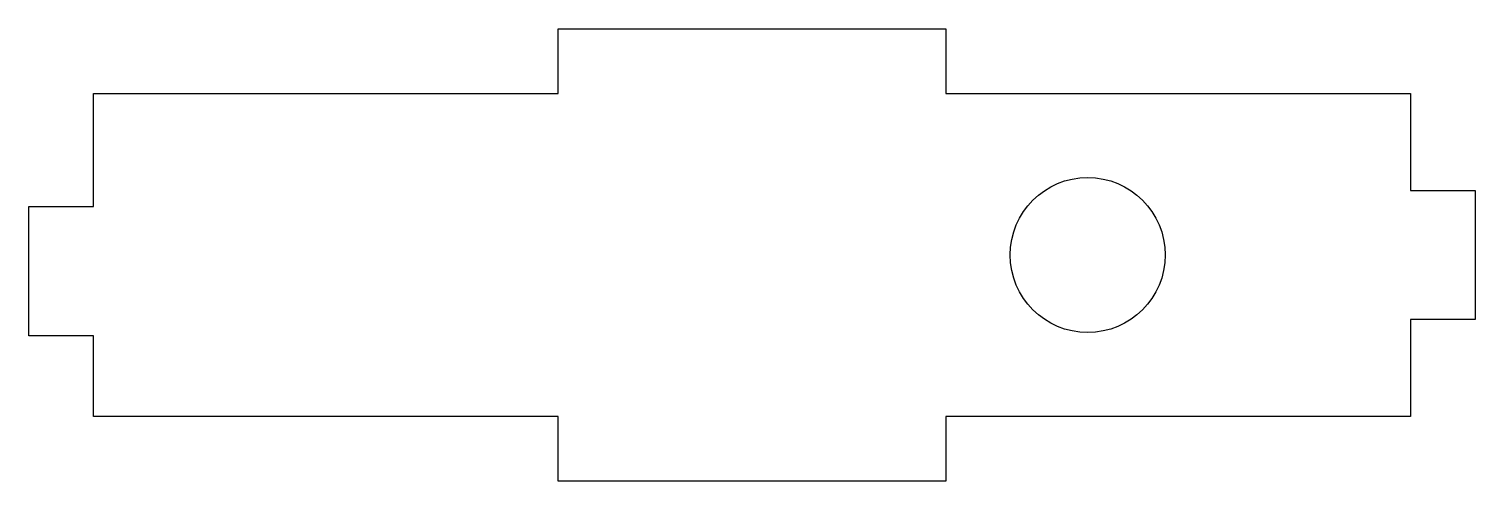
# Model space of a CAD drawing. Header units: millimetres. Extents: x -79.3 to -23.3, y -12.5 to 5.
import ezdxf

# ---------------------------------------------------------------- set-up
doc = ezdxf.new("R2010")
doc.units = ezdxf.units.MM
doc.layers.get('0').update_dxf_attribs({"linetype": 'CONTINUOUS'})

msp = doc.modelspace()

# ---------------------------------------------------------------- linework, layer by layer
msp.add_lwpolyline([(-76.783, 2.51), (-58.784, 2.51), (-58.784, 5.01), (-43.784, 5.01), (-43.784, 2.51), (-25.785, 2.51), (-25.785, -1.24), (-23.285, -1.24), (-23.285, -6.24), (-25.785, -6.24), (-25.785, -9.99), (-43.784, -9.99), (-43.784, -12.49), (-58.784, -12.49), (-58.784, -9.99), (-76.783, -9.99), (-76.783, -6.865), (-79.283, -6.865), (-79.283, -1.865), (-76.783, -1.865)], close=True)
msp.add_circle((-38.285, -3.74), 3)

doc.saveas('drawing.dxf')
